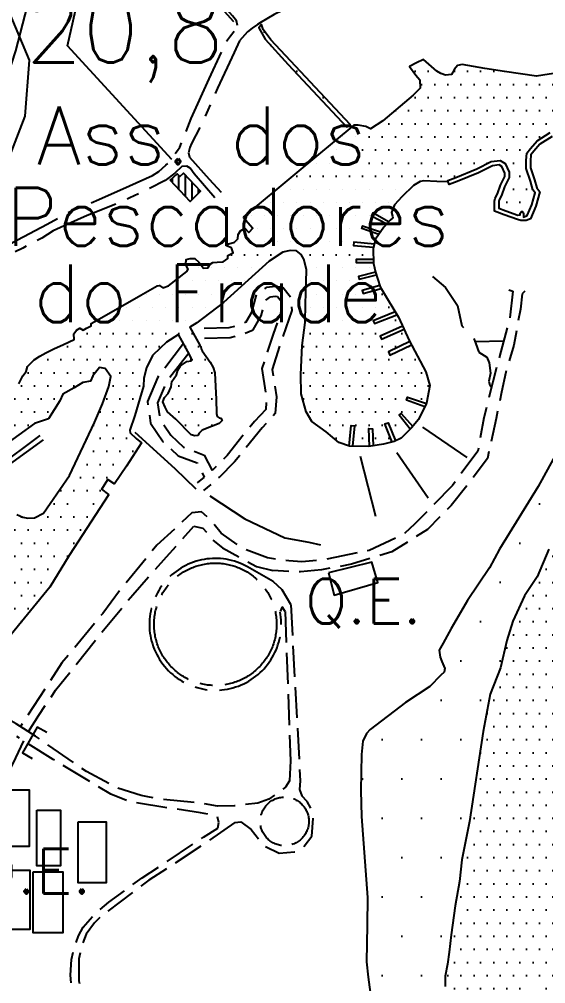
# Model space of a CAD drawing. Header units: millimetres. Extents: x 548366 to 1117317, y 7446967 to 14899125.
# Drawn here: x 557481 to 557800, y 7459475 to 7460059 of the extents above; entities that cross this region are included whole.
import ezdxf

# ---------------------------------------------------------------- set-up
doc = ezdxf.new("R2010")
doc.units = ezdxf.units.MM
doc.header["$MEASUREMENT"] = 0
for name, pattern in [('CAMINHO', [3.75, 3, -0.75]), ('ESTR-TERRA', [1, 0.7, -0.1, 0.1, -0.1]), ('MEIO-FIOx2', [20, 15, -5])]:
    doc.linetypes.add(name, pattern=pattern)
for name, color, linetype in [('AUTO_ESTRADA', 224, 'Continuous'), ('CAMINHO', 1, 'CAMINHO'), ('CANAL', 4, 'Continuous'), ('CURVA_INTERMEDIÁRIA', 32, 'Continuous'), ('EDIFICAÇÃO', 7, 'Continuous'), ('HACHURA_OCEANO', 131, 'Continuous'), ('MURO', 181, 'Continuous'), ('OCEANO', 5, 'Continuous'), ('PIER', 7, 'Continuous'), ('PONTE', 8, 'Continuous'), ('PRAIA', 7, 'Continuous'), ('PTO_COTADO', 7, 'Continuous'), ('QUADRA_ESPORTE', 21, 'Continuous'), ('RADIAIS', 222, 'Continuous'), ('RIO_PERMANENTE', 4, 'Continuous'), ('RUA_PAV_C_MEIO_FIO', 1, 'MEIO-FIOx2'), ('RUA_PAV_S_MEIO_FIO', 2, 'ESTR-TERRA'), ('RUA_S_PAV', 2, 'ESTR-TERRA'), ('TXT_QUADRA_ESPORTE', 7, 'Continuous')]:
    doc.layers.add(name, color=color, linetype=linetype)
doc.styles.add('ROMANS', font='romans.shx')
pattern_1 = [(0, (0, 0), (3.96875, 7.9375), [0, -7.9375])]

msp = doc.modelspace()

# ---------------------------------------------------------------- hatches: boundary and pattern name
at = {"layer": 'CANAL', "ltscale": 4}
h = msp.add_hatch(dxfattribs=at)
h.set_pattern_fill('DOTS', color=256, scale=5, style=0)
h.set_pattern_definition(pattern_1)
h.paths.add_polyline_path([(557643.72, 7460031.64), (557679.16, 7459993.73), (557681.27, 7459995.45), (557633.18, 7460046.77), (557628.58, 7460052.9), (557627.63, 7460055.96), (557625.9, 7460053.86), (557629.93, 7460047.15)])
at = {"layer": 'EDIFICAÇÃO', "ltscale": 4}
h = msp.add_hatch(dxfattribs=at)
h.set_pattern_fill('ANSI31,_I', color=8, scale=1.25, angle=45, style=2)
h.set_pattern_definition([(90, (0, 0), (-3.96875, 7e-16), [])])
h.paths.add_polyline_path([(557584.5, 7459948.76), (557590.68, 7459955.06), (557580.35, 7459965.87), (557578.2, 7459963.97), (557576.62, 7459965.53), (557572.43, 7459961.6)])
h.paths.add_polyline_path([(557484.51, 7459962.47), (557725.34, 7459962.47), (557725.34, 7460014.97), (557484.51, 7460014.97)], flags=9)
at = {"layer": 'HACHURA_OCEANO', "ltscale": 0.5}
h = msp.add_hatch(dxfattribs=at)
h.set_pattern_fill('DOTS', color=256, scale=5, style=0)
h.set_pattern_definition(pattern_1)
h.paths.add_polyline_path([(557865, 7459879.54), (557861.85, 7459871.14), (557858.96, 7459863.33), (557855.26, 7459854.69), (557852.79, 7459842.34), (557849.11, 7459832.86), (557845.81, 7459821.74), (557838.76, 7459804.13), (557831.99, 7459790.8), (557824.59, 7459780.46), (557818.88, 7459768.24), (557811.25, 7459754.68), (557805.53, 7459747.27), (557801.52, 7459738.26), (557794.38, 7459721.39), (557786.79, 7459709.86), (557779.79, 7459694.64), (557776.03, 7459682.74), (557772.22, 7459666.34), (557766.04, 7459650.42), (557761.74, 7459627.64), (557753.42, 7459573.23), (557748.86, 7459549.98), (557747.43, 7459536.92), (557744.82, 7459522.19), (557742.28, 7459504.53), (557741.2, 7459493.98), (557740.25, 7459486.85), (557738.82, 7459479.48), (557738.82, 7459473.31), (557736.2, 7459467.13), (557734.06, 7459461.19), (557731.21, 7459456.44), (557726.69, 7459451.21), (557723.83, 7459446.93), (557727.58, 7459443.17), (557735.43, 7459447.69), (557760.06, 7459458.28), (557795.28, 7459473.99), (557796.31, 7459471.94), (557765.19, 7459458.28), (557732.01, 7459443.25), (557729.27, 7459441.88), (557735.17, 7459434.79), (557739.26, 7459437.77), (557740.99, 7459435.89), (557731.56, 7459428.83), (557730.14, 7459430.55), (557733.44, 7459432.91), (557726.63, 7459441.43), (557725.62, 7459440.65), (557723.2, 7459438.78), (557717.82, 7459434.58), (557715.49, 7459432.63), (557713.89, 7459431.1), (557712.68, 7459423.21), (557710.97, 7459418.46), (557709.93, 7459415), (557713.73, 7459415), (557714.12, 7459416.35), (557717, 7459415.66), (557716.81, 7459415), (557865, 7459415), (557865, 7459427.47), (557858.07, 7459434.39), (557841.27, 7459451.96), (557843.67, 7459454.76), (557865, 7459434.23)])
at = {"layer": 'PRAIA', "ltscale": 0.5}
h = msp.add_hatch(dxfattribs=at)
h.set_pattern_fill('DOTS', color=40, scale=15, style=0)
h.set_pattern_definition([(0, (0, 0), (11.90625, 23.8125), [0, -23.8125])])
h.paths.add_polyline_path([(557786.79, 7459709.86), (557794.38, 7459721.39), (557801.52, 7459738.26), (557805.53, 7459747.27), (557811.25, 7459754.68), (557818.88, 7459768.24), (557824.59, 7459780.46), (557831.99, 7459790.8), (557838.76, 7459804.13), (557845.81, 7459821.74), (557849.11, 7459832.86), (557852.79, 7459842.34), (557855.26, 7459854.69), (557858.96, 7459863.33), (557861.85, 7459871.14), (557865, 7459879.54), (557865, 7459915), (557852.36, 7459915), (557848.98, 7459904.93), (557845.27, 7459894.66), (557843.09, 7459888.98), (557841.56, 7459879.29), (557840.02, 7459869.6), (557837.47, 7459861.19), (557832.04, 7459845.17), (557827.19, 7459833.44), (557819.28, 7459817.38), (557807.54, 7459799.03), (557795.03, 7459776.09), (557771.7, 7459738.16), (557765.57, 7459726.95), (557752.3, 7459707.06), (557742.31, 7459690.08), (557737.46, 7459681.16), (557735.16, 7459677.08), (557735.67, 7459672.75), (557736.7, 7459670.2), (557738.48, 7459665.87), (557738.23, 7459663.57), (557736.18, 7459661.79), (557729.53, 7459655.02), (557714.72, 7459645.33), (557693.28, 7459629.01), (557691.24, 7459626.47), (557688.95, 7459621.88), (557688.18, 7459613.72), (557687.67, 7459592.05), (557688.18, 7459576.25), (557687.92, 7459573.01), (557692.12, 7459573.01), (557692.12, 7459527.55), (557691.85, 7459527.55), (557691.59, 7459510.34), (557691.08, 7459488.25), (557692.1, 7459478.82), (557693.88, 7459465.31), (557697.97, 7459450.52), (557697.97, 7459445.17), (557696.18, 7459442.11), (557694.39, 7459441.27), (557690.56, 7459441.78), (557688.52, 7459440.51), (557688.01, 7459438.47), (557688.77, 7459436.94), (557693.62, 7459437.19), (557698.47, 7459436.43), (557709.19, 7459433.37), (557713.89, 7459431.1), (557715.49, 7459432.63), (557717.82, 7459434.58), (557723.2, 7459438.78), (557725.62, 7459440.65), (557726.63, 7459441.43), (557733.44, 7459432.91), (557730.14, 7459430.55), (557731.56, 7459428.83), (557740.99, 7459435.89), (557739.26, 7459437.77), (557735.17, 7459434.79), (557729.27, 7459441.88), (557732.01, 7459443.25), (557765.19, 7459458.28), (557796.31, 7459471.94), (557795.28, 7459473.99), (557760.06, 7459458.28), (557735.43, 7459447.69), (557727.58, 7459443.17), (557723.83, 7459446.93), (557726.69, 7459451.21), (557731.21, 7459456.44), (557734.06, 7459461.19), (557736.2, 7459467.13), (557738.82, 7459473.31), (557738.82, 7459479.48), (557740.25, 7459486.85), (557741.2, 7459493.98), (557742.28, 7459504.53), (557744.82, 7459522.19), (557747.43, 7459536.92), (557748.86, 7459549.98), (557753.42, 7459573.23), (557761.74, 7459627.64), (557766.04, 7459650.42), (557772.22, 7459666.34), (557776.03, 7459682.74), (557779.79, 7459694.64)])
h.paths.add_polyline_path([(557891.59, 7459944.83), (557899.65, 7459964.36), (557907.01, 7459982.43), (557911.93, 7459996.7), (557912.58, 7460003.18), (557882.68, 7459990.64), (557875.55, 7459981.51), (557870.12, 7459972.67), (557869.27, 7459963.83), (557867.37, 7459956.66), (557865, 7459954.43), (557865, 7459915), (557881.8, 7459915), (557882.03, 7459915.57), (557884.85, 7459929.1)])
h.paths.add_polyline_path([(557865, 7459954.43), (557864.98, 7459954.42), (557862.78, 7459946.98), (557861.5, 7459945.7), (557860.99, 7459940.6), (557856.4, 7459932.7), (557852.69, 7459924.89), (557853.59, 7459918.68), (557852.36, 7459915), (557865, 7459915)])
h.paths.add_polyline_path([(557878.32, 7459906.11), (557881.8, 7459915), (557865, 7459915), (557865, 7459879.54), (557865.55, 7459881.02), (557870.91, 7459891.3)])
at = {"layer": 'RIO_PERMANENTE', "ltscale": 0.5}
h = msp.add_hatch(dxfattribs=at)
h.set_pattern_fill('DOTS', color=256, scale=5, style=0)
h.set_pattern_definition(pattern_1)
h.paths.add_polyline_path([(557648.72, 7459918.86), (557651.55, 7459916.6), (557652.51, 7459915), (557695.34, 7459915), (557695.15, 7459919.99), (557695.43, 7459921.07), (557683.38, 7459922.09), (557683.51, 7459924.13), (557695.9, 7459922.93), (557696.66, 7459925.92), (557698.54, 7459928.69), (557688.28, 7459932.42), (557688.82, 7459934.05), (557699.71, 7459930.43), (557701.62, 7459933.25), (557703.38, 7459935.2), (557694.26, 7459940.03), (557694.94, 7459941.8), (557704.51, 7459936.47), (557705.4, 7459937.45), (557707.06, 7459938.92), (557706.78, 7459939.77), (557706.21, 7459942.03), (557708.03, 7459946.78), (557712.57, 7459951.55), (557719.66, 7459958.41), (557723.59, 7459960.87), (557725.83, 7459961.18), (557733.69, 7459960.95), (557740.58, 7459960.7), (557740.27, 7459961.54), (557745.13, 7459963.36), (557757.86, 7459968.44), (557766.64, 7459972.97), (557772.01, 7459973.53), (557775.12, 7459971.84), (557777.39, 7459966.47), (557777.39, 7459963.36), (557774.56, 7459957.71), (557772.86, 7459952.34), (557771.45, 7459949.79), (557771.16, 7459948.66), (557771.16, 7459947.82), (557771.16, 7459944.71), (557775.41, 7459943.01), (557782.76, 7459940.47), (557784.18, 7459940.75), (557784.18, 7459941.6), (557785.03, 7459942.73), (557785.59, 7459942.73), (557785.59, 7459942.17), (557786.16, 7459941.6), (557786.16, 7459939.34), (557788.42, 7459940.19), (557791.25, 7459946.69), (557793.23, 7459954.03), (557791.82, 7459955.73), (557790.4, 7459961.1), (557787.86, 7459968.73), (557787.86, 7459973.53), (557788.14, 7459978.05), (557790.4, 7459980.88), (557794.36, 7459985.4), (557802.28, 7459990.49), (557816.15, 7459995.01), (557830.29, 7459997.27), (557850.1, 7459999.53), (557865, 7459999.97), (557865, 7460045.32), (557836.63, 7460033.81), (557823.89, 7460030.71), (557815.55, 7460028.76), (557808.11, 7460026.94), (557793.95, 7460024.58), (557774.6, 7460027.41), (557762.8, 7460029.29), (557749.12, 7460031.65), (557746.28, 7460031.18), (557744.4, 7460028.82), (557742.63, 7460025.67), (557738.91, 7460025.26), (557736.08, 7460026.2), (557733.72, 7460027.62), (557725.7, 7460034.69), (557721.45, 7460032.8), (557717.2, 7460030.45), (557720.98, 7460025.26), (557723.34, 7460022.43), (557723.64, 7460017.4), (557719.42, 7460013.18), (557700.96, 7459997.54), (557693.58, 7459992.8), (557690.78, 7459994.15), (557686.06, 7459995.09), (557683.52, 7459994.94), (557649.08, 7459966.37), (557616.59, 7459939.34), (557622.42, 7459932.63), (557619.86, 7459929.96), (557617.45, 7459932.59), (557614.92, 7459930.93), (557613.5, 7459928.67), (557613.22, 7459926.13), (557611.24, 7459924.15), (557607.85, 7459923.12), (557606.38, 7459921.82), (557609.54, 7459920.76), (557610.39, 7459917.65), (557607.28, 7459915.96), (557607.28, 7459915), (557635.95, 7459915), (557640.51, 7459918.01), (557645.04, 7459919.14)])
h = msp.add_hatch(dxfattribs=at)
h.set_pattern_fill('DOTS', color=256, scale=5, style=0)
h.set_pattern_definition(pattern_1)
h.paths.add_polyline_path([(557566.26, 7459859.9), (557570.14, 7459863.63), (557577.31, 7459868.21), (557584.27, 7459855.67), (557584.97, 7459853.92), (557584.97, 7459852.16), (557582.34, 7459851.81), (557578.65, 7459849.18), (557576.9, 7459846.55), (557576.2, 7459843.75), (557573.39, 7459839.72), (557573.04, 7459836.56), (557571.11, 7459832.53), (557569, 7459830.07), (557567.95, 7459827.44), (557569.36, 7459824.11), (557570.76, 7459821.31), (557575.85, 7459816.93), (557585.14, 7459807.46), (557587.25, 7459806.76), (557589, 7459806.93), (557589.88, 7459808.34), (557591.64, 7459810.27), (557597.43, 7459812.54), (557601.99, 7459814.3), (557603.74, 7459816.05), (557603.04, 7459817.45), (557601.99, 7459817.8), (557600.76, 7459818.5), (557600.41, 7459820.43), (557600.23, 7459829.02), (557599.71, 7459836.74), (557599.36, 7459844.98), (557598.3, 7459848.13), (557596.48, 7459851.39), (557591.72, 7459858.32), (557591.11, 7459859.53), (557590.93, 7459860.93), (557590.23, 7459861.63), (557584.17, 7459872.6), (557588.45, 7459875.34), (557604.54, 7459887.52), (557619.59, 7459901.08), (557632.28, 7459912.58), (557635.95, 7459915), (557607.28, 7459915), (557607.28, 7459914.26), (557604.45, 7459912.28), (557600.77, 7459912), (557598.22, 7459911.72), (557596.52, 7459910.87), (557595.11, 7459908.61), (557592.56, 7459908.33), (557589.73, 7459912), (557587.19, 7459914.26), (557584.36, 7459914.26), (557582.1, 7459913.7), (557582.1, 7459912.85), (557581.81, 7459911.72), (557582.1, 7459910.02), (557583.23, 7459907.76), (557582.38, 7459906.35), (557571.34, 7459897.59), (557567.95, 7459896.46), (557565.97, 7459897.87), (557564.55, 7459897.59), (557554.52, 7459892.11), (557528.12, 7459876.87), (557524.53, 7459874.87), (557524.53, 7459873.46), (557521.7, 7459872.04), (557519.72, 7459870.91), (557517.74, 7459872.04), (557515.76, 7459870.91), (557514.06, 7459868.65), (557514.35, 7459865.26), (557507.84, 7459862.15), (557501.9, 7459859.61), (557497.09, 7459857.07), (557493.41, 7459855.09), (557490.01, 7459852.83), (557488.03, 7459850.85), (557486.05, 7459848.87), (557485.2, 7459845.76), (557483.22, 7459843.22), (557480.72, 7459838.21), (557477.66, 7459835.73), (557474.57, 7459835.33), (557471.74, 7459835.33), (557469.86, 7459836.54), (557468.11, 7459837.07), (557466.75, 7459835.7), (557459.91, 7459824.85), (557450.24, 7459813.35), (557434.77, 7459802.61), (557419.91, 7459795.98), (557410.12, 7459789.94), (557409.01, 7459786.03), (557409.6, 7459781.48), (557409.34, 7459779.27), (557412.33, 7459776.02), (557418.96, 7459776.69), (557425.71, 7459779.13), (557430.81, 7459776.08), (557435.38, 7459775.95), (557450.55, 7459786.23), (557471.35, 7459800.47), (557490.31, 7459814.32), (557495.66, 7459816.02), (557498.77, 7459817.06), (557505.51, 7459827.94), (557507.32, 7459832.08), (557514.32, 7459835.97), (557519.51, 7459839.07), (557524.18, 7459839.85), (557525.47, 7459843.22), (557529.62, 7459848.14), (557533.03, 7459847.66), (557536.36, 7459842.7), (557535.32, 7459836.74), (557531.43, 7459826.12), (557526.51, 7459814.98), (557511.45, 7459782.74), (557499.79, 7459765.9), (557495.64, 7459759.94), (557490.2, 7459757.09), (557486.31, 7459756.84), (557483.2, 7459757.61), (557479.57, 7459759.17), (557476.72, 7459761.76), (557473.61, 7459762.53), (557472.05, 7459762.02), (557469.72, 7459759.69), (557468.57, 7459758.26), (557477.92, 7459751.78), (557476.96, 7459750.24), (557467.47, 7459756.88), (557465.57, 7459754.5), (557461.25, 7459748.28), (557470.82, 7459741.22), (557469.66, 7459739.49), (557460.02, 7459746.5), (557456.24, 7459741.03), (557454.24, 7459738.32), (557463.32, 7459731.43), (557462.17, 7459729.89), (557453.13, 7459736.83), (557446.76, 7459728.2), (557455.83, 7459721.25), (557454.49, 7459719.72), (557445.25, 7459726.15), (557444.57, 7459725.23), (557439.4, 7459718.46), (557447.96, 7459711.66), (557446.99, 7459710.12), (557438.32, 7459717.05), (557437.05, 7459715.39), (557432.25, 7459708.99), (557440.66, 7459702.44), (557439.5, 7459700.91), (557430.78, 7459707.56), (557429.02, 7459705.8), (557428.5, 7459703.47), (557430.2, 7459699.45), (557434.46, 7459693.63), (557436.79, 7459687.93), (557438.61, 7459675.24), (557438.61, 7459666.69), (557438.61, 7459662.28), (557439.9, 7459658.4), (557443.01, 7459656.32), (557446.64, 7459656.32), (557450.27, 7459657.1), (557459.09, 7459665.91), (557474.38, 7459684.3), (557499.53, 7459715.13), (557502.05, 7459719.27), (557492.55, 7459725.94), (557493.7, 7459727.28), (557503.11, 7459721.01), (557507.39, 7459728.05), (557497.35, 7459734.96), (557498.31, 7459736.5), (557508.36, 7459729.64), (557511.2, 7459734.3), (557512.49, 7459736.29), (557503.5, 7459742.06), (557504.46, 7459743.98), (557513.81, 7459738.31), (557521.43, 7459749.99), (557512.34, 7459755.88), (557513.49, 7459757.61), (557522.44, 7459751.54), (557526.81, 7459758.24), (557517.33, 7459764.14), (557518.1, 7459766.06), (557527.92, 7459759.94), (557532.37, 7459766.77), (557522.13, 7459772.78), (557523.09, 7459774.5), (557533.48, 7459768.45), (557535.31, 7459771.26), (557530.92, 7459774.57), (557534.71, 7459780.4), (557538.74, 7459777.66), (557540.52, 7459780.36), (557530.78, 7459786.41), (557531.93, 7459788.32), (557541.91, 7459782.48), (557545.85, 7459788.46), (557546.18, 7459788.97), (557537.31, 7459794.66), (557538.27, 7459796.39), (557547.41, 7459790.87), (557551.43, 7459797.05), (557542.69, 7459802.53), (557543.84, 7459804.83), (557552.75, 7459799.07), (557554.98, 7459802.5), (557551.71, 7459805.25), (557548.09, 7459808.63), (557547.92, 7459810.16), (557550.9, 7459819.1), (557554.02, 7459829.52), (557556.18, 7459836.88), (557556.36, 7459841.81), (557558.05, 7459848.03), (557561.73, 7459855.38)])
h = msp.add_hatch(dxfattribs=at)
h.set_pattern_fill('DOTS', color=256, scale=5, style=0)
h.set_pattern_definition(pattern_1)
h.paths.add_polyline_path([(557708.54, 7459881.86), (557704.23, 7459888.9), (557700, 7459896.11), (557689.23, 7459893), (557688.55, 7459894.76), (557699.17, 7459897.87), (557697.1, 7459904.28), (557686.64, 7459901.7), (557686.37, 7459903.33), (557696.57, 7459905.95), (557695.37, 7459911.76), (557684.87, 7459911.76), (557684.87, 7459913.52), (557695.39, 7459913.52), (557695.34, 7459915), (557652.51, 7459915), (557653.24, 7459913.77), (557654.94, 7459907.56), (557654.66, 7459899.64), (557654.17, 7459886.73), (557653.96, 7459875.55), (557652.19, 7459861.58), (557651.34, 7459844.06), (557651.63, 7459832.33), (557654.58, 7459821.41), (557658.12, 7459815.52), (557666.68, 7459809.32), (557674.36, 7459802.83), (557680.65, 7459800.59), (557681.91, 7459813.17), (557683.95, 7459812.9), (557682.74, 7459800.5), (557692.65, 7459800.27), (557692.89, 7459800.3), (557692.52, 7459811.27), (557694.84, 7459811.14), (557695.19, 7459800.67), (557701.42, 7459801.68), (557706.73, 7459803.06), (557702.18, 7459813.99), (557704.22, 7459814.67), (557708.76, 7459803.76), (557712.17, 7459805.35), (557717.65, 7459810.82), (557710.89, 7459819.29), (557712.12, 7459820.24), (557719.11, 7459812.42), (557722.64, 7459816.66), (557726.41, 7459824.39), (557715.38, 7459828.4), (557715.92, 7459830.3), (557727.36, 7459826.35), (557727.45, 7459826.55), (557729.4, 7459837.21), (557727.08, 7459845.67), (557718.43, 7459861.86), (557705.31, 7459855.65), (557704.49, 7459857.68), (557717.26, 7459863.95), (557713.85, 7459871.35), (557700.27, 7459865.3), (557699.32, 7459867.2), (557712.94, 7459873.33), (557710.46, 7459878.73), (557709.57, 7459880.17), (557695.92, 7459874.81), (557695.1, 7459876.45)])

# ---------------------------------------------------------------- linework, layer by layer
at = {"layer": 'AUTO_ESTRADA', "ltscale": 2.5, "flags": 128}
msp.add_lwpolyline([(557386.53, 7459893.74), (557399.15, 7459903.62), (557424.48, 7459929.43), (557438.04, 7459945.99), (557451.59, 7459967.79), (557460.01, 7459984.61), (557469.84, 7460011.95), (557478.96, 7460039.99), (557485.98, 7460067.33), (557508.36, 7460172.61), (557510.97, 7460183.02)], dxfattribs=at)
at = {"layer": 'CAMINHO', "ltscale": 12.5, "flags": 128}
for points in [[(557731.02, 7459903.41), (557739.04, 7459896.63), (557746.23, 7459885.74), (557748.91, 7459873.41), (557751.78, 7459870.33), (557755.48, 7459867.25), (557757.33, 7459862.52), (557759.18, 7459857.59), (557763.91, 7459854.51), (557765.35, 7459851.02), (557766.17, 7459844.85), (557765.15, 7459839.92), (557765.76, 7459837.25), (557766.87, 7459836.31)], [(557756.79, 7459863.91), (557774.17, 7459864.31)], [(557725.1, 7459811.96), (557751.8, 7459793.74)], [(557687.37, 7459794.59), (557697.97, 7459752.64)], [(557709.42, 7459796.71), (557728.49, 7459769.17)]]:
    msp.add_lwpolyline(points, dxfattribs=at)
at = {"layer": 'CANAL', "ltscale": 1.25, "flags": 128}
msp.add_lwpolyline([(557679.16, 7459993.73), (557681.27, 7459995.45), (557633.18, 7460046.77), (557628.58, 7460052.9), (557627.63, 7460055.96), (557625.9, 7460053.86), (557629.93, 7460047.15), (557643.72, 7460031.64)], close=True, dxfattribs=at)
at = {"layer": 'CURVA_INTERMEDIÁRIA', "elevation": 10}
msp.add_lwpolyline([(557016.64, 7459855.44), (557057.21, 7459837.15), (557078.69, 7459829.21), (557104.15, 7459822.85), (557115.29, 7459822.85), (557137.49, 7459827.14), (557157.64, 7459829.84), (557201.55, 7459843.56), (557238.77, 7459845.8), (557266.14, 7459847.94), (557284.26, 7459860.53), (557310.07, 7459880.18), (557353, 7459903.57), (557393.95, 7459927.09), (557431.3, 7459927.1), (557447.71, 7459937.26), (557473.52, 7459971.64), (557484.65, 7460000.44), (557487.27, 7460034.45), (557466.95, 7460082.6)], dxfattribs=at)
at = {"layer": 'EDIFICAÇÃO', "color": 181, "ltscale": 2.5}
msp.add_lwpolyline([(557572.43, 7459961.6), (557576.62, 7459965.53), (557578.2, 7459963.97), (557580.35, 7459965.87), (557590.68, 7459955.06), (557584.5, 7459948.76)], close=True, dxfattribs=at)
at = {"layer": 'MURO', "color": 181, "ltscale": 0.5}
msp.add_lwpolyline([(557573.4, 7459974.14), (557510.14, 7460043.04), (557530.75, 7460134.15), (557554.33, 7460118.64), (557568.05, 7460105.22), (557610.73, 7460057.79)], dxfattribs=at)
at = {"layer": 'MURO', "ltscale": 0.5}
for points in [[(557551.06, 7459808.99), (557575.23, 7459786.96), (557587.94, 7459774.67)], [(557596.42, 7459770.44), (557617.61, 7459756.45), (557641.78, 7459745.01), (557656.19, 7459742.47), (557663.39, 7459740.78)]]:
    msp.add_lwpolyline(points, dxfattribs=at)
at = {"layer": 'OCEANO', "ltscale": 2.5}
msp.add_lwpolyline([(557801.52, 7459738.26), (557794.38, 7459721.39), (557786.79, 7459709.86), (557779.79, 7459694.64), (557776.03, 7459682.74), (557772.22, 7459666.34), (557766.04, 7459650.42), (557761.74, 7459627.64), (557753.42, 7459573.23), (557748.86, 7459549.98), (557747.43, 7459536.92), (557744.82, 7459522.19), (557742.28, 7459504.53), (557741.2, 7459493.98), (557740.25, 7459486.85), (557738.82, 7459479.48), (557738.82, 7459473.31)], dxfattribs=at)
at = {"layer": 'PIER', "ltscale": 2.5}
for points in [[(557740.58, 7459960.7), (557740.27, 7459961.54), (557745.13, 7459963.36), (557757.86, 7459968.44), (557766.64, 7459972.97), (557772.01, 7459973.53), (557775.12, 7459971.84), (557777.39, 7459966.47), (557777.39, 7459963.36), (557774.56, 7459957.71), (557772.86, 7459952.34), (557771.45, 7459949.79), (557771.16, 7459948.66), (557771.16, 7459947.82), (557771.16, 7459944.71), (557775.41, 7459943.01), (557782.76, 7459940.47), (557784.18, 7459940.75), (557784.18, 7459941.6), (557785.03, 7459942.73), (557785.59, 7459942.73), (557785.59, 7459942.17), (557786.16, 7459941.6), (557786.16, 7459939.34), (557788.42, 7459940.19), (557791.25, 7459946.69), (557793.23, 7459954.03), (557791.82, 7459955.73), (557790.4, 7459961.1), (557787.86, 7459968.73), (557787.86, 7459973.53), (557788.14, 7459978.05), (557790.4, 7459980.88), (557794.36, 7459985.4), (557802.28, 7459990.49)], [(557803.4, 7459988.14), (557796.06, 7459983.43), (557792.38, 7459979.22), (557790.66, 7459977.08), (557790.43, 7459973.45), (557790.43, 7459969.15), (557792.87, 7459961.83), (557794.16, 7459956.94), (557796.07, 7459954.66), (557793.69, 7459945.83), (557790.35, 7459938.16), (557787.85, 7459937.3), (557784.63, 7459937.3), (557782.58, 7459937.8), (557774.51, 7459940.6), (557768.58, 7459942.96), (557768.58, 7459947.82), (557768.58, 7459948.98), (557769.03, 7459950.75), (557770.48, 7459953.36), (557772.16, 7459958.68), (557774.81, 7459963.97), (557774.81, 7459965.95), (557773.1, 7459970), (557771.48, 7459970.88), (557767.39, 7459970.45), (557758.94, 7459966.1), (557746.06, 7459960.95), (557741.17, 7459959.12), (557740.58, 7459960.7)], [(557616.59, 7459939.34), (557622.42, 7459932.63), (557619.86, 7459929.96), (557617.45, 7459932.59)], [(557704.51, 7459936.47), (557694.94, 7459941.8), (557694.26, 7459940.03), (557703.38, 7459935.2)], [(557698.54, 7459928.69), (557688.28, 7459932.42), (557688.82, 7459934.05), (557699.71, 7459930.43)], [(557695.9, 7459922.93), (557683.51, 7459924.13), (557683.38, 7459922.09), (557695.43, 7459921.07)], [(557695.39, 7459913.52), (557684.87, 7459913.52), (557684.87, 7459911.76), (557695.46, 7459911.76)], [(557696.57, 7459905.95), (557686.37, 7459903.33), (557686.64, 7459901.7), (557697.1, 7459904.28)], [(557699.17, 7459897.87), (557688.55, 7459894.76), (557689.23, 7459893), (557700, 7459896.11)], [(557708.54, 7459881.86), (557695.1, 7459876.45), (557695.92, 7459874.81), (557709.57, 7459880.17)], [(557712.94, 7459873.33), (557699.32, 7459867.2), (557700.27, 7459865.3), (557713.85, 7459871.35)], [(557717.3, 7459863.97), (557704.49, 7459857.68), (557705.31, 7459855.65), (557718.43, 7459861.86)], [(557726.41, 7459824.39), (557715.38, 7459828.4), (557715.92, 7459830.3), (557727.36, 7459826.35)], [(557717.65, 7459810.82), (557710.89, 7459819.29), (557712.12, 7459820.24), (557719.11, 7459812.42)], [(557680.65, 7459800.59), (557681.91, 7459813.17), (557683.95, 7459812.9), (557682.74, 7459800.5)], [(557692.89, 7459800.3), (557692.52, 7459811.27), (557694.84, 7459811.14), (557695.19, 7459800.67)], [(557706.73, 7459803.06), (557702.18, 7459813.99), (557704.22, 7459814.67), (557708.76, 7459803.76)], [(557535.31, 7459771.26), (557530.92, 7459774.57), (557534.71, 7459780.4), (557538.74, 7459777.66)]]:
    msp.add_lwpolyline(points, dxfattribs=at)
at = {"layer": 'PONTE', "color": 8, "flags": 128}
msp.add_lwpolyline([(557497.67, 7459627.14), (557491.78, 7459630.43), (557483, 7459614.72), (557488.9, 7459611.43)], dxfattribs=at)
at = {"layer": 'PRAIA'}
for points in [[(557807.54, 7459799.03), (557795.03, 7459776.09), (557771.7, 7459738.16), (557765.57, 7459726.95), (557752.3, 7459707.06), (557742.31, 7459690.08), (557737.46, 7459681.16), (557735.16, 7459677.08), (557735.67, 7459672.75), (557736.7, 7459670.2), (557738.48, 7459665.87), (557738.23, 7459663.57), (557736.18, 7459661.79), (557729.53, 7459655.02), (557714.72, 7459645.33), (557693.28, 7459629.01), (557691.24, 7459626.47), (557688.95, 7459621.88), (557688.18, 7459613.72), (557687.67, 7459592.05), (557688.18, 7459576.25), (557691.84, 7459527.17)], [(557691.84, 7459527.17), (557691.59, 7459510.34), (557691.08, 7459488.25), (557692.1, 7459478.82), (557693.88, 7459465.31), (557697.97, 7459450.52), (557697.97, 7459445.17), (557696.18, 7459442.11), (557694.39, 7459441.27), (557690.56, 7459441.78), (557688.52, 7459440.51), (557688.01, 7459438.47), (557688.77, 7459436.94), (557693.62, 7459437.19), (557698.47, 7459436.43), (557709.19, 7459433.37), (557713.89, 7459431.1)]]:
    msp.add_lwpolyline(points, dxfattribs=at)
at = {"layer": 'QUADRA_ESPORTE', "ltscale": 2.5, "flags": 128}
for points in [[(557668.22, 7459723.75), (557671.63, 7459710.4), (557698.09, 7459717.99), (557694.42, 7459730.3)], [(557472.1, 7459592.39), (557486.98, 7459592.39), (557486.98, 7459558.06), (557472.1, 7459558.06)], [(557491.6, 7459580.09), (557505.96, 7459580.09), (557505.96, 7459546.28), (557491.6, 7459546.28)], [(557516.73, 7459572.92), (557533.66, 7459572.92), (557533.66, 7459536.03), (557516.73, 7459536.03)], [(557471.08, 7459543.71), (557487.49, 7459543.71), (557487.49, 7459507.85), (557471.08, 7459507.85)], [(557489.54, 7459542.69), (557507.5, 7459542.69), (557507.5, 7459505.8), (557489.54, 7459505.8)]]:
    msp.add_lwpolyline(points, close=True, dxfattribs=at)
at = {"layer": 'RADIAIS', "linetype": 'Continuous', "ltscale": 2.5}
msp.add_circle((554363.71, 7455412.75), 4998.2, dxfattribs=at)
at = {"layer": 'RIO_PERMANENTE', "ltscale": 2.5, "flags": 128}
for points in [[(557808.11, 7460026.94), (557793.95, 7460024.58), (557774.6, 7460027.41), (557762.8, 7460029.29), (557749.12, 7460031.65), (557746.28, 7460031.18), (557744.4, 7460028.82), (557742.63, 7460025.67), (557738.91, 7460025.26), (557736.08, 7460026.2), (557733.72, 7460027.62), (557725.7, 7460034.69), (557721.45, 7460032.8), (557717.2, 7460030.45), (557720.98, 7460025.26), (557723.34, 7460022.43), (557723.64, 7460017.4), (557719.42, 7460013.18), (557700.96, 7459997.54), (557693.58, 7459992.8), (557690.78, 7459994.15), (557686.06, 7459995.09), (557683.52, 7459994.94), (557649.08, 7459966.37), (557616.59, 7459939.34)], [(557740.58, 7459960.7), (557733.69, 7459960.95), (557725.83, 7459961.18), (557723.59, 7459960.87), (557719.66, 7459958.41), (557712.57, 7459951.55), (557708.03, 7459946.78), (557706.21, 7459942.03), (557706.78, 7459939.77), (557707.06, 7459938.92), (557705.4, 7459937.45), (557701.62, 7459933.25), (557696.66, 7459925.92), (557695.15, 7459919.99), (557695.48, 7459911.26), (557696.59, 7459905.86), (557699.42, 7459897.1), (557704.23, 7459888.9), (557710.46, 7459878.73), (557716.96, 7459864.6), (557727.08, 7459845.67), (557729.4, 7459837.21), (557727.45, 7459826.55), (557722.64, 7459816.66), (557718.4, 7459811.57), (557712.17, 7459805.35), (557707.93, 7459803.37), (557701.42, 7459801.68), (557692.65, 7459800.27), (557680.77, 7459800.55), (557674.36, 7459802.83), (557666.68, 7459809.32), (557658.12, 7459815.52), (557654.58, 7459821.41), (557651.63, 7459832.33), (557651.34, 7459844.06), (557652.19, 7459861.58), (557653.96, 7459875.55), (557654.17, 7459886.73), (557654.66, 7459899.64), (557654.94, 7459907.56), (557653.24, 7459913.77), (557651.55, 7459916.6), (557648.72, 7459918.86), (557645.04, 7459919.14), (557640.51, 7459918.01), (557632.28, 7459912.58), (557619.59, 7459901.08), (557604.54, 7459887.52), (557588.45, 7459875.34), (557584.17, 7459872.6), (557590.23, 7459861.63), (557590.93, 7459860.93), (557591.11, 7459859.53), (557591.72, 7459858.32), (557596.48, 7459851.39), (557598.3, 7459848.13), (557599.36, 7459844.98), (557599.71, 7459836.74), (557600.23, 7459829.02), (557600.41, 7459820.43), (557600.76, 7459818.5), (557601.99, 7459817.8), (557603.04, 7459817.45), (557603.74, 7459816.05), (557601.99, 7459814.3), (557597.43, 7459812.54), (557591.64, 7459810.27), (557589.88, 7459808.34), (557589, 7459806.93), (557587.25, 7459806.76), (557585.14, 7459807.46), (557575.85, 7459816.93), (557570.76, 7459821.31), (557569.36, 7459824.11), (557567.95, 7459827.44), (557569, 7459830.07), (557571.11, 7459832.53), (557573.04, 7459836.56), (557573.39, 7459839.72), (557576.2, 7459843.75), (557576.9, 7459846.55), (557578.65, 7459849.18), (557582.34, 7459851.81), (557584.97, 7459852.16), (557584.97, 7459853.92), (557584.27, 7459855.67), (557577.31, 7459868.21), (557570.14, 7459863.63), (557566.26, 7459859.9), (557561.73, 7459855.38), (557558.05, 7459848.03), (557556.36, 7459841.81), (557556.18, 7459836.88), (557554.02, 7459829.52), (557550.9, 7459819.1), (557547.92, 7459810.16), (557548.09, 7459808.63), (557551.71, 7459805.25), (557554.98, 7459802.5), (557545.85, 7459788.46), (557538.74, 7459777.66)], [(557480.72, 7459838.21), (557483.22, 7459843.22), (557485.2, 7459845.76), (557486.05, 7459848.87), (557488.03, 7459850.85), (557490.01, 7459852.83), (557493.41, 7459855.09), (557497.09, 7459857.07), (557501.9, 7459859.61), (557507.84, 7459862.15), (557514.35, 7459865.26), (557514.06, 7459868.65), (557515.76, 7459870.91), (557517.74, 7459872.04), (557519.72, 7459870.91), (557521.7, 7459872.04), (557524.53, 7459873.46), (557524.53, 7459874.87), (557528.12, 7459876.87), (557554.52, 7459892.11), (557564.55, 7459897.59), (557565.97, 7459897.87), (557567.95, 7459896.46), (557571.34, 7459897.59), (557582.38, 7459906.35), (557583.23, 7459907.76), (557582.1, 7459910.02), (557581.81, 7459911.72), (557582.1, 7459912.85), (557582.1, 7459913.7), (557584.36, 7459914.26), (557587.19, 7459914.26), (557589.73, 7459912), (557592.56, 7459908.33), (557595.11, 7459908.61), (557596.52, 7459910.87), (557598.22, 7459911.72), (557600.77, 7459912), (557604.45, 7459912.28), (557607.28, 7459914.26), (557607.28, 7459915.96), (557610.39, 7459917.65), (557609.54, 7459920.76), (557606.38, 7459921.82), (557607.85, 7459923.12), (557611.24, 7459924.15), (557613.22, 7459926.13), (557613.5, 7459928.67), (557614.92, 7459930.93), (557617.45, 7459932.59)], [(557479.57, 7459759.17), (557483.2, 7459757.61), (557486.31, 7459756.84), (557490.2, 7459757.09), (557495.64, 7459759.94), (557499.79, 7459765.9), (557511.45, 7459782.74), (557526.51, 7459814.98), (557531.43, 7459826.12), (557535.32, 7459836.74), (557536.36, 7459842.7), (557533.03, 7459847.66), (557529.62, 7459848.14), (557525.47, 7459843.22), (557524.18, 7459839.85), (557519.51, 7459839.07), (557514.32, 7459835.97), (557507.32, 7459832.08), (557505.51, 7459827.94), (557498.77, 7459817.06), (557495.66, 7459816.02), (557490.31, 7459814.32), (557471.35, 7459800.47)], [(557535.31, 7459771.26), (557511.2, 7459734.3), (557499.53, 7459715.13), (557474.38, 7459684.3)]]:
    msp.add_lwpolyline(points, dxfattribs=at)
at = {"layer": 'RUA_PAV_C_MEIO_FIO', "ltscale": 1.25, "flags": 128}
for points in [[(557592.91, 7459871.99), (557607.96, 7459872.38), (557612.04, 7459873.32), (557618.31, 7459875.83), (557621.77, 7459881.78), (557624.59, 7459892.44), (557630.87, 7459896.83), (557635.89, 7459897.45), (557640.59, 7459896.83), (557645.61, 7459890.24), (557645.93, 7459882.72), (557640.28, 7459866.42), (557633.98, 7459847.06), (557636.65, 7459830.37), (557635.98, 7459820.35), (557627.96, 7459811.67), (557611.25, 7459790.97), (557601.98, 7459781.55), (557592.57, 7459773.71)], [(557777.32, 7459895.21), (557779.76, 7459894.36), (557777.76, 7459877.32), (557772.4, 7459857.89), (557762.12, 7459817.75), (557758.51, 7459797.52), (557743.2, 7459776.74), (557720.47, 7459753.56), (557713.3, 7459746.87), (557692.71, 7459737.37), (557664.26, 7459731.49), (557652, 7459730.51), (557644.15, 7459731), (557631.15, 7459732.91), (557616.73, 7459738.24), (557603.25, 7459747.95), (557596.03, 7459756.73), (557591.33, 7459760.8), (557585.37, 7459760.18), (557577.05, 7459752.12), (557564.37, 7459740.65), (557543.32, 7459714.98), (557531.51, 7459699.28), (557506.84, 7459669.23), (557481.69, 7459630.75), (557481.69, 7459630.75)], [(557593.07, 7459865.99), (557608.72, 7459866.4), (557613.84, 7459867.58), (557622.47, 7459871.02), (557627.36, 7459879.47), (557629.83, 7459888.78), (557633.08, 7459891.06), (557635.86, 7459891.4), (557637.33, 7459891.21), (557639.7, 7459888.11), (557639.88, 7459883.61), (557634.59, 7459868.34), (557627.82, 7459847.54), (557630.62, 7459830.09), (557630.14, 7459822.86), (557623.42, 7459815.59), (557606.76, 7459794.96), (557597.91, 7459785.97), (557597.68, 7459785.78)], [(557786.97, 7459894.44), (557785.28, 7459892.85), (557784.28, 7459883.58), (557780.27, 7459861.78), (557775.51, 7459845.47), (557772.88, 7459833.28), (557769.53, 7459817.27), (557764.27, 7459793.15), (557755.06, 7459780.57), (557742.31, 7459764.64), (557728.13, 7459750.12), (557706.52, 7459736.53), (557682.15, 7459729.06), (557663.9, 7459725.65), (557651.27, 7459724.35), (557634.53, 7459725.25)], [(557580.46, 7459862.78), (557564.61, 7459842.03), (557558.6, 7459827.55), (557560.51, 7459814.44), (557568.16, 7459803.25), (557577.18, 7459794.78), (557588.65, 7459790.41), (557592.95, 7459781.83)], [(557583.56, 7459856.95), (557569.85, 7459839), (557564.78, 7459826.78), (557566.25, 7459816.68), (557572.75, 7459807.17), (557580.42, 7459799.97), (557592.97, 7459795.19), (557597.68, 7459785.78)], [(557592.95, 7459781.83), (557588.73, 7459778.32)], [(557486.57, 7459627.65), (557486.57, 7459627.65), (557492.96, 7459637.66), (557503, 7459652.71), (557512.57, 7459664.66), (557527.65, 7459683.81), (557549.71, 7459710.47), (557570.14, 7459733.59), (557586.71, 7459752.08), (557592.11, 7459750.92), (557595.5, 7459747.24), (557597.47, 7459744.3), (557604.03, 7459738.93), (557618.05, 7459731.08), (557624.63, 7459727.67), (557634.53, 7459725.25)], [(557490.86, 7459624.94), (557479.08, 7459632.4), (557473.67, 7459635.48), (557460.3, 7459642.42), (557444.51, 7459651.98), (557431.59, 7459660.34), (557428.95, 7459663.05), (557427.52, 7459666.63), (557426.32, 7459670.22), (557412.67, 7459729.72)], [(557645.31, 7459704.59), (557651.05, 7459597.81), (557650.52, 7459592.54), (557652.11, 7459588.85)], [(557641.85, 7459700.35), (557645.22, 7459609.97)], [(557483.65, 7459622.1), (557477.19, 7459608.27), (557471.75, 7459598.95), (557460.45, 7459584.68), (557447.88, 7459573.53), (557423.99, 7459548.4), (557413.53, 7459537.5), (557410.14, 7459531.61), (557409.4, 7459519.54), (557410.29, 7459495.69), (557413.23, 7459488.03), (557418.24, 7459484.06), (557437.63, 7459476.48), (557480.65, 7459457.86), (557500.52, 7459449.15), (557508.3, 7459445.9), (557512.54, 7459446.9), (557515.11, 7459449.89), (557514.75, 7459458.56), (557513.14, 7459469.36), (557512.05, 7459480.08), (557512.56, 7459489.62), (557514.53, 7459497.5), (557516.83, 7459503.9), (557519.7, 7459509.11), (557525.94, 7459516.33), (557535.17, 7459524.32), (557555.49, 7459539.08), (557592.43, 7459563.67), (557601.2, 7459569.1), (557601.8, 7459572.5), (557601.01, 7459576.12), (557598.76, 7459577.13), (557590.68, 7459578.48), (557574.85, 7459580.84), (557547.78, 7459585.14), (557536.44, 7459589.76), (557501.52, 7459610.8), (557479.49, 7459624.73)], [(557558.78, 7459588.2), (557554.72, 7459588.96), (557539.9, 7459593.59), (557521.76, 7459603.39), (557490.86, 7459624.94)], [(557645.22, 7459609.97), (557644.64, 7459597.85), (557642.11, 7459593.97), (557631.99, 7459586.76), (557631.99, 7459586.76), (557625.48, 7459584.32), (557611.24, 7459582.71), (557600.95, 7459582.52), (557589.69, 7459584.46), (557565.22, 7459586.79), (557558.78, 7459588.2)], [(557611.54, 7459572.53), (557615.11, 7459573.09), (557621.4, 7459568.29), (557629.17, 7459558.49), (557638.23, 7459554.05), (557647.67, 7459554.79), (557653.4, 7459558.3), (557658.03, 7459564.4), (557658.95, 7459574.94), (557657.66, 7459580.86), (557655.25, 7459585.3), (557652.11, 7459588.85)], [(557611.54, 7459572.53), (557593.29, 7459559.85), (557559.49, 7459537.69), (557531.86, 7459516.86), (557526.58, 7459511.87), (557521.47, 7459504.99), (557518.24, 7459496.26), (557517.18, 7459489.94), (557517.18, 7459476.75), (557521.93, 7459455.65), (557528.04, 7459440.88), (557538.09, 7459437.33), (557622.49, 7459400.44)]]:
    msp.add_lwpolyline(points, dxfattribs=at)
at = {"layer": 'RUA_PAV_C_MEIO_FIO', "ltscale": 1.25}
msp.add_circle((557641.56, 7459573.28), 14.72, dxfattribs=at)
at = {"layer": 'RUA_PAV_S_MEIO_FIO', "ltscale": 75, "flags": 128}
for points in [[(557668.48, 7460083.01), (557668.48, 7460083.01), (557664.33, 7460079.52), (557660.96, 7460077.06), (557657.29, 7460074.86), (557652.14, 7460070.82), (557646.63, 7460067.52), (557640.76, 7460064.58), (557635.25, 7460062.01), (557630.84, 7460059.45), (557627.34, 7460057.33), (557627.34, 7460057.33)], [(557386.53, 7459893.74), (557418.58, 7459896.67), (557456.95, 7459912.83), (557479.93, 7459925.54), (557497.84, 7459934.99), (557512.99, 7459943.26), (557529.24, 7459949.87), (557547.81, 7459958.26), (557561.57, 7459964.42), (557565.45, 7459966.89), (557569.68, 7459970.72), (557571.39, 7459972.35), (557576.75, 7459979.58), (557578.1, 7459981.7), (557585.15, 7459999.04), (557595.98, 7460022.96), (557606.34, 7460045.64), (557608.85, 7460049.17), (557612.32, 7460053.68), (557613.01, 7460055.41)], [(557627.34, 7460057.33), (557625.24, 7460055.96), (557622.02, 7460053.74), (557619.08, 7460051.54), (557614.31, 7460046.03), (557611, 7460039.06), (557601.08, 7460017.41), (557595.11, 7460004.02), (557591.07, 7459995.21), (557585.19, 7459983.84), (557584.18, 7459981.39), (557583.4, 7459978.27), (557584.03, 7459975.62), (557595.89, 7459962.21), (557603.23, 7459954.41)], [(557599.32, 7459950.98), (557586.84, 7459965.48), (557584.37, 7459969.04), (557582.38, 7459970.08), (557579.5, 7459969.94), (557575.25, 7459965.91), (557569.35, 7459961.53), (557558.24, 7459955.83), (557547.96, 7459950.9), (557537.91, 7459946.46), (557529.46, 7459943.15), (557522.12, 7459940.22), (557510.36, 7459935.08), (557501.65, 7459930.89), (557494.61, 7459926.47), (557488.17, 7459923.25), (557483.14, 7459920.43), (557475.89, 7459917.02), (557461.02, 7459908.34), (557430.57, 7459892.74), (557425.88, 7459891.44), (557425.88, 7459890.14), (557427.97, 7459888.06), (557439.42, 7459877.4), (557447.23, 7459870.38), (557454, 7459863.1), (557458.16, 7459858.16), (557458.68, 7459856.6), (557458.68, 7459855.04), (557458.68, 7459854), (557457.9, 7459852.7), (557457.12, 7459851.92)]]:
    msp.add_lwpolyline(points, dxfattribs=at)
at = {"layer": 'RUA_S_PAV', "ltscale": 75, "flags": 128}
for points in [[(557613.01, 7460055.41), (557612.55, 7460058.19), (557610.12, 7460061.12), (557598.39, 7460074.4), (557567.74, 7460108.55), (557553.1, 7460121.29), (557535.35, 7460132.66)], [(557409.33, 7459744.25), (557415.07, 7459742.58), (557418.14, 7459743.98), (557422.88, 7459751.23), (557432.09, 7459760.7), (557447.72, 7459773.81), (557466.97, 7459787.19), (557493.77, 7459806.98)], [(557412.67, 7459729.72), (557418.69, 7459737.57), (557428.18, 7459750.11), (557439.35, 7459761.82), (557449.95, 7459771.3), (557495.72, 7459804.47)], [(557645.31, 7459704.59), (557640.03, 7459713.61), (557634.72, 7459718.6), (557620.65, 7459726.6)], [(557641.85, 7459700.35), (557640.19, 7459703.33), (557638.83, 7459700.42)]]:
    msp.add_lwpolyline(points, dxfattribs=at)
at = {"layer": 'RUA_S_PAV', "ltscale": 75}
msp.add_circle((557599.68, 7459692.65), 37.07, dxfattribs=at)
msp.add_arc((557599.68, 7459692.65), 39.91, 58.29604, 11.23159, dxfattribs=at)

# ---------------------------------------------------------------- texts
at = {"layer": 'EDIFICAÇÃO', "color": 7, "style": 'ROMANS'}
for s, p in [('Ass. dos ', (557491.59, 7459971.22)), ('Pescadores', (557472.86, 7459921.96)), ('do Frade', (557489.62, 7459875.65))]:
    msp.add_text(s, height=35, dxfattribs=at).set_placement(p)
at = {"layer": 'PTO_COTADO', "style": 'ROMANS'}
msp.add_attdef('20,8', (557484.87, 7460032.99, 20.81), '', height=40, dxfattribs=at)
at = {"layer": 'TXT_QUADRA_ESPORTE', "color": 7, "style": 'ROMANS'}
for p in [(557654, 7459693.14), (557454.1, 7459529.57)]:
    msp.add_text('Q.E.', height=27, dxfattribs=at).set_placement(p)

doc.saveas('drawing.dxf')
